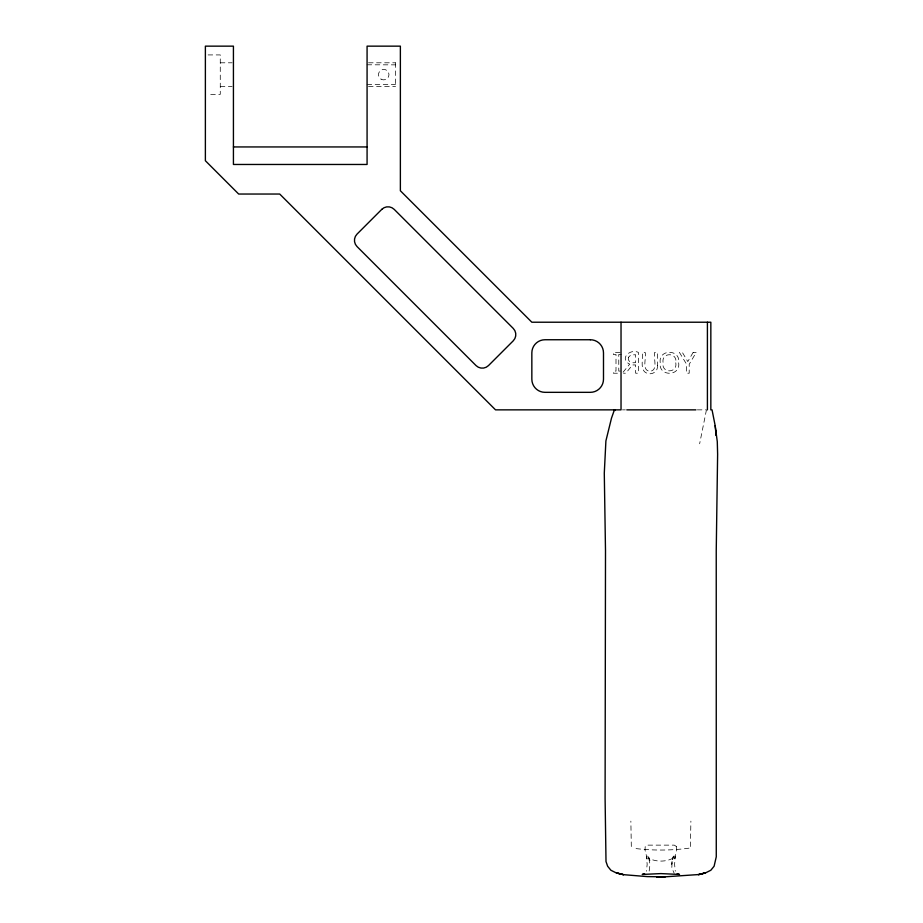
<?xml version="1.0" encoding="UTF-8"?>
<svg xmlns="http://www.w3.org/2000/svg" width="923" height="923" viewBox="0 0 923 923"><rect width="100%" height="100%" fill="white"/><g stroke="black" fill="none" stroke-linecap="round" stroke-linejoin="round"><path stroke-width="0.69" stroke-dasharray="4.62 3.46" d="M676.49 846.506L674.228 845.133L647.519 845.133L645.246 846.091L644.992 849.933L647.554 860.294L646.342 856.359L647.173 864.228L646.446 871.208M706.453 409.858L699.634 443.778M690.416 846.541L690.889 821.135M649.181 871.035L650 864.263L648.408 856.429L649.919 860.351L647.588 855.921L649.48 858.736L648.904 858.286C655.895 862.036 665.841 862.036 672.844 858.286L672.267 858.736L674.148 855.921L671.829 860.351L673.34 856.429L671.702 864.297L672.175 860.34L671.806 867.92L674.228 873.354M676.213 846.529L676.755 849.933L674.182 860.294L675.394 856.359L674.575 864.228L675.29 871.208M623.094 372.2L629.682 364.147C619.114 358.805 629.809 348.398 638.404 352.378L638.404 373.215L635.635 373.215L635.635 364.931L632.474 364.931L625.863 373.215L623.475 373.215M689.008 848.168C670.548 850.671 651.2 850.671 632.728 848.168M208.09 54.919L220.274 54.919L220.274 94.354L208.09 94.354M220.274 62.799L232.111 62.799M368.496 62.799L395.563 62.799M367.077 64.795L395.563 64.852M367.077 84.42L395.563 84.466M220.274 86.462L232.111 86.462M368.496 86.462L395.563 86.462M620.083 352.378L613.345 352.378L613.345 354.501L615.999 354.501L615.999 371.081L613.345 371.081L613.345 373.215L620.083 373.215M621.433 354.501L618.768 354.501L618.768 371.081L621.433 371.081M622.46 409.858L625.344 409.858M697.327 409.858L705.968 409.858M631.32 846.541L630.859 821.135M395.563 62.822L395.563 86.45M657.441 365.37C658.284 370.688 653.207 374.83 648.154 373.527C638.762 371.623 643.539 358.482 642.373 352.378L645.142 352.378C646.804 357.42 641.116 370.504 649.919 371.277C658.71 370.527 652.999 357.386 654.672 352.378L657.441 352.378L657.441 365.37M675.774 362.797C677.794 373.503 661.076 373.515 663.106 362.797C661.053 352.055 677.828 352.044 675.774 362.797M678.659 362.797C680.805 376.746 658.099 376.734 660.233 362.797C658.076 348.859 680.816 348.848 678.659 362.797M628.344 357.386C627.248 361.851 632.14 363.408 635.635 362.624L635.635 354.755L630.94 354.917L628.344 357.386M693.161 352.378L687.797 361.574L682.339 352.378L679.397 352.378L686.435 363.985L686.435 373.215L689.204 373.215L689.204 364.285L696.242 352.378L693.161 352.378M381.095 79.182A5.261 5.261 0 0 0 388.987 74.636A5.261 5.261 0 0 0 381.095 70.079A5.261 5.261 0 0 0 381.095 79.182"/><path stroke-width="1.38" d="M614.88 410.504L615.006 409.858M644.554 873.596L642.223 874.45L660.868 873.596L679.513 874.45L677.194 873.596M233.427 146.942L367.077 146.942M626.798 409.858L695.954 409.858M615.41 409.858L614.406 409.858L611.488 418.177L605.903 440.917L604.288 473.118L605.5 550.939L605.096 798.499L606.007 861.54L607.634 866.236L610.899 870.251L616.345 872.962L623.417 874.658L647.323 876.608L664.929 876.838L699.196 874.508L705.218 872.893L698.33 874.658L705.391 872.962L710.837 870.251L714.102 866.236L716.271 856.798L716.236 550.939L717.621 454.22L717.286 441.656L715.175 425.653L712.048 409.858L710.837 409.858L710.837 322.219L531.844 322.219L400.374 190.761L400.374 46.15L367.077 46.15L367.077 164.467L233.427 164.467L233.427 46.15L205.379 46.15L205.379 160.729L238.676 194.038L279.715 194.038L495.536 409.858L621.029 409.858L621.029 322.219M715.175 425.653L716.11 435.344L715.706 430.868M707.41 322.219L707.41 409.858M381.787 209.348L357.005 234.142A8.768 8.768 0 0 0 357.005 246.533L476.072 365.6A8.768 8.768 0 0 0 488.463 365.6L513.246 340.818A8.768 8.768 0 0 0 513.246 328.415L394.179 209.348A8.768 8.768 0 0 0 381.787 209.348M664.987 876.838L656.749 876.838L664.987 876.838M590.351 339.745L544.985 339.745A13.141 13.141 0 0 0 531.844 352.898L531.844 379.191A13.141 13.141 0 0 0 544.985 392.333L590.351 392.333A13.141 13.141 0 0 0 603.492 379.191L603.492 352.898A13.141 13.141 0 0 0 590.351 339.745M623.417 874.658L616.529 872.893L623.417 874.658"/></g></svg>
